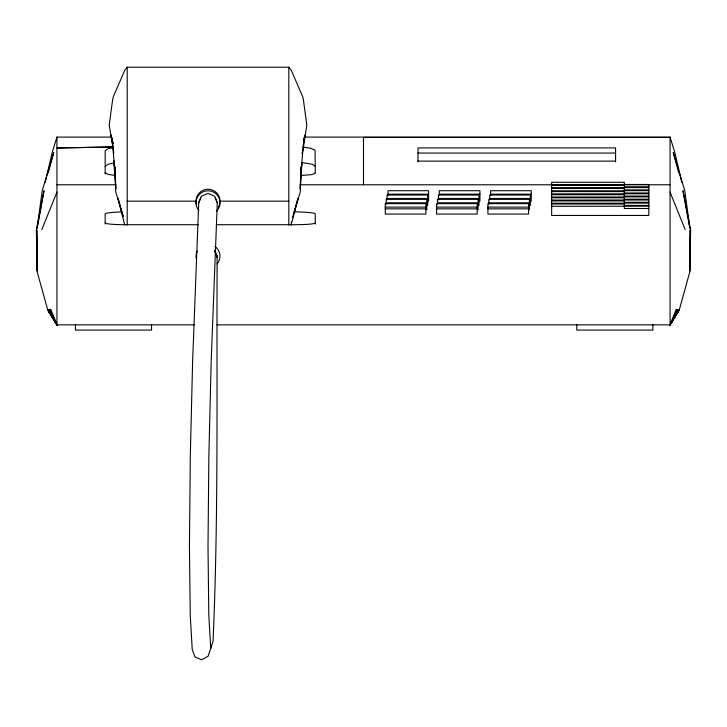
<?xml version="1.0" encoding="UTF-8"?>
<svg xmlns="http://www.w3.org/2000/svg" width="727" height="727" viewBox="0 0 727 727"><rect width="100%" height="100%" fill="white"/><g stroke="black" fill="none" stroke-linecap="round" stroke-linejoin="round"><path stroke-width="1.09" d="M217.146 256.795C216.473 384.992 218.663 513.289 213.047 641.405L208.095 656.263L201.579 659.78L195.018 657.008L192.246 649.547L190.247 615.487L189.447 546.486L190.31 455.647L192.628 361.083L198.725 202.733L201.443 196.163L208.004 193.446L214.574 196.163L217.291 202.733L211.175 361.492L208.867 455.929L208.004 546.568L208.794 615.233L210.748 648.493M300.66 174.598L300.905 172.426M301.396 168.073L301.878 163.72L300.251 188.729L300.987 166.874L300.269 191.892L292.545 217.564M300.678 174.653L301.042 171.399M301.287 169.237L303.313 144.782L304.858 135.095L303.541 140.493M37.059 228.551L42.239 190.638L53.725 152.615L48.155 172.962M37.768 225.216L44.02 190.701L36.35 230.377L37.404 271.098L36.813 230.041L36.913 270.871L47.8 310.165L56.942 324.842L194.327 324.842M45.228 182.359L52.144 152.661L56.942 137.094L110.304 137.094M303.659 140.52L304.195 138.366M292 221.826L298.106 198.071L293.454 214.311M301.95 153.642L302.995 150.371L306.821 125.017L303.377 99.644L302.605 96.382L291.273 70.355L288.81 67.22L127.207 67.22L124.744 70.355L113.412 96.382L112.64 99.644L109.195 125.017L113.803 152.824M105.17 166.347L108.023 164.293L113.521 163.093M315.282 172.681L314.155 173.771L310.947 174.689L300.487 175.525M217.037 324.842L670.058 324.842L676.264 309.257M41.839 229.614L56.942 192.119M198.725 202.733L200.67 198.071M304.459 137.094L670.058 137.094L670.058 324.842L677.21 309.429M689.232 225.216L682.98 190.701L690.65 230.377L689.596 271.098L690.187 230.041L690.087 270.871L679.2 310.165L670.058 324.842L672.475 319.925M679.082 310.084L670.058 324.842L677.582 309.529M678.973 310.229L670.058 324.842L677.818 309.611M678.891 309.993L670.058 324.842L678.055 309.684M678.664 309.92L670.058 324.842L678.273 309.757M670.058 324.842L678.473 309.838M113.521 147.554L108.023 148.753L105.17 150.807L105.17 173.998M113.539 146.927L56.942 147.981L113.121 146.981M670.058 137.439L363.5 137.439L363.5 184.785M417.98 153.061L615.578 153.061M417.98 161.112L615.578 161.112M624.302 184.476L648.829 184.476L648.829 215.446L551.657 215.446L551.657 182.295L624.302 182.295L624.302 208.485L648.829 208.485M551.657 184.594L624.302 184.594M56.942 184.785L115.984 184.785M299.915 184.785L551.975 184.785M624.638 184.785L670.058 184.785M551.657 185.403L624.302 185.403M624.302 186.766L648.829 186.766M551.657 187.693L648.829 187.575M551.657 188.502L624.302 188.502M624.302 189.874L648.829 189.874M624.302 190.674L648.829 190.674M551.657 190.801L624.302 190.801M551.657 191.601L624.302 191.601M624.302 192.973L648.829 192.973M551.657 193.9L648.829 193.782M387.982 194.191L428.594 194.191M439.299 194.191L479.92 194.191M490.616 194.191L531.237 194.191M551.657 194.709L624.302 194.709M624.302 196.072L648.829 196.072M624.302 196.881L648.829 196.881M551.657 197.008L624.302 197.008M551.657 197.808L624.302 197.808M387.073 198.498L427.694 198.498M438.399 198.498L479.011 198.498M489.716 198.498L530.337 198.498M624.302 199.18L648.829 199.18M551.657 200.107L648.829 199.989M551.657 200.916L624.302 200.916M127.207 201.17L195.999 201.17L195.999 202.733M288.81 201.17L220.017 201.17L220.017 202.733M624.302 202.279L648.829 202.279M386.173 202.806L426.794 202.806M437.49 202.806L478.112 202.806M488.808 202.806L529.429 202.806M624.302 203.087L648.829 203.087M551.657 203.206L624.302 203.206M551.657 204.014L624.302 204.014M624.302 205.387L648.829 205.387M551.657 206.314L648.829 206.195M385.265 207.113L425.886 207.113M436.591 207.113L477.203 207.113M487.908 207.113L528.529 207.113M385.265 208.858L425.886 208.858M436.591 208.858L477.203 208.858M487.908 208.858L528.529 208.858M198.362 224.716L126.062 224.716A20.892 1.79 0 0 1 105.17 222.925M216.437 224.716L294.38 224.716A20.892 1.79 0 0 0 315.282 222.925M302.932 147.099L310.865 148.308L315.091 150.271L315.282 172.908M302.105 162.557L312.419 164.293L315.282 166.347M114.303 175.307L108.223 174.416L105.17 172.681M216.81 256.922L217.219 257.358L217.146 255.568L215.028 252.133M47.918 310.084L56.942 324.842L56.942 137.094M48.027 310.229L56.942 324.842L50.736 309.257M48.109 309.993L56.942 324.842L49.79 309.429M48.336 309.92L56.942 324.842L49.418 309.529M48.527 309.838L56.942 324.842L54.525 319.925M48.727 309.757L56.942 324.842L49.182 309.611M48.945 309.684L56.942 324.842M215.346 198.071L217.291 202.733M670.058 192.119L685.161 229.614M214.783 250.352L217.219 256.985M214.783 250.724L216.555 255.559M670.058 137.094L674.856 152.661L681.772 182.359M678.845 172.962L673.275 152.615L684.761 190.638L689.941 228.551M112.212 139.411L111.158 135.095L112.703 144.782L114.484 167.074M124.726 224.897L117.91 198.071L123.19 216.482L115.747 191.892L115.03 166.874L115.766 188.729L113.748 160.576M114.73 169.237L115.22 173.571M114.139 163.72L114.502 166.983M114.748 169.155L115.229 173.508M652.891 324.842L652.891 330.085L576.775 330.085L576.775 324.842M615.578 161.867L615.578 147.908L417.98 147.908L417.98 161.867M531.237 201.152L531.237 190.71L490.616 190.71L490.616 195.581M530.337 205.459L530.337 195.018L489.716 195.018L489.716 199.889M529.429 209.767L529.429 199.325L488.808 199.325L488.808 204.196M479.92 201.152L479.92 190.71L439.299 190.71L439.299 195.581M479.011 205.459L479.011 195.018L438.399 195.018L438.399 199.889M478.112 209.767L478.112 199.325L437.49 199.325L437.49 204.196M428.594 201.152L428.594 190.71L387.982 190.71L387.982 195.581M427.694 205.459L427.694 195.018L387.073 195.018L387.073 199.889M426.794 209.767L426.794 199.325L386.173 199.325L386.173 204.196M315.282 224.016L315.282 213.902A23.964 2.054 0 0 0 294.435 211.857M291.309 221.962L291.309 225.334M288.81 67.22L288.81 225.025M151.552 324.842L151.552 330.085L75.435 330.085L75.435 324.842M127.207 67.22L127.207 225.025M105.17 224.016L105.17 213.902A23.964 2.054 0 0 1 121.927 211.939M214.874 246.435A11.968 11.941 0 0 1 217.173 263.892M196.444 259.303A11.968 11.941 0 0 1 197.162 251.16M198.807 210.412A12.014 11.941 0 0 1 200.025 193.809A12.014 11.941 0 0 1 216.746 194.536A12.014 11.941 0 0 1 216.501 211.175M196.408 204.269A12.014 11.941 0 0 1 209.576 189.329A12.014 11.941 0 0 1 218.409 207.15M425.886 203.633L385.265 203.633L385.265 214.074L425.886 214.074L425.886 203.633M477.203 203.633L436.591 203.633L436.591 214.074L477.203 214.074L477.203 203.633M528.529 203.633L487.908 203.633L487.908 214.074L528.529 214.074L528.529 203.633M113.167 143.728L111.822 138.366L113.176 143.746"/></g></svg>
